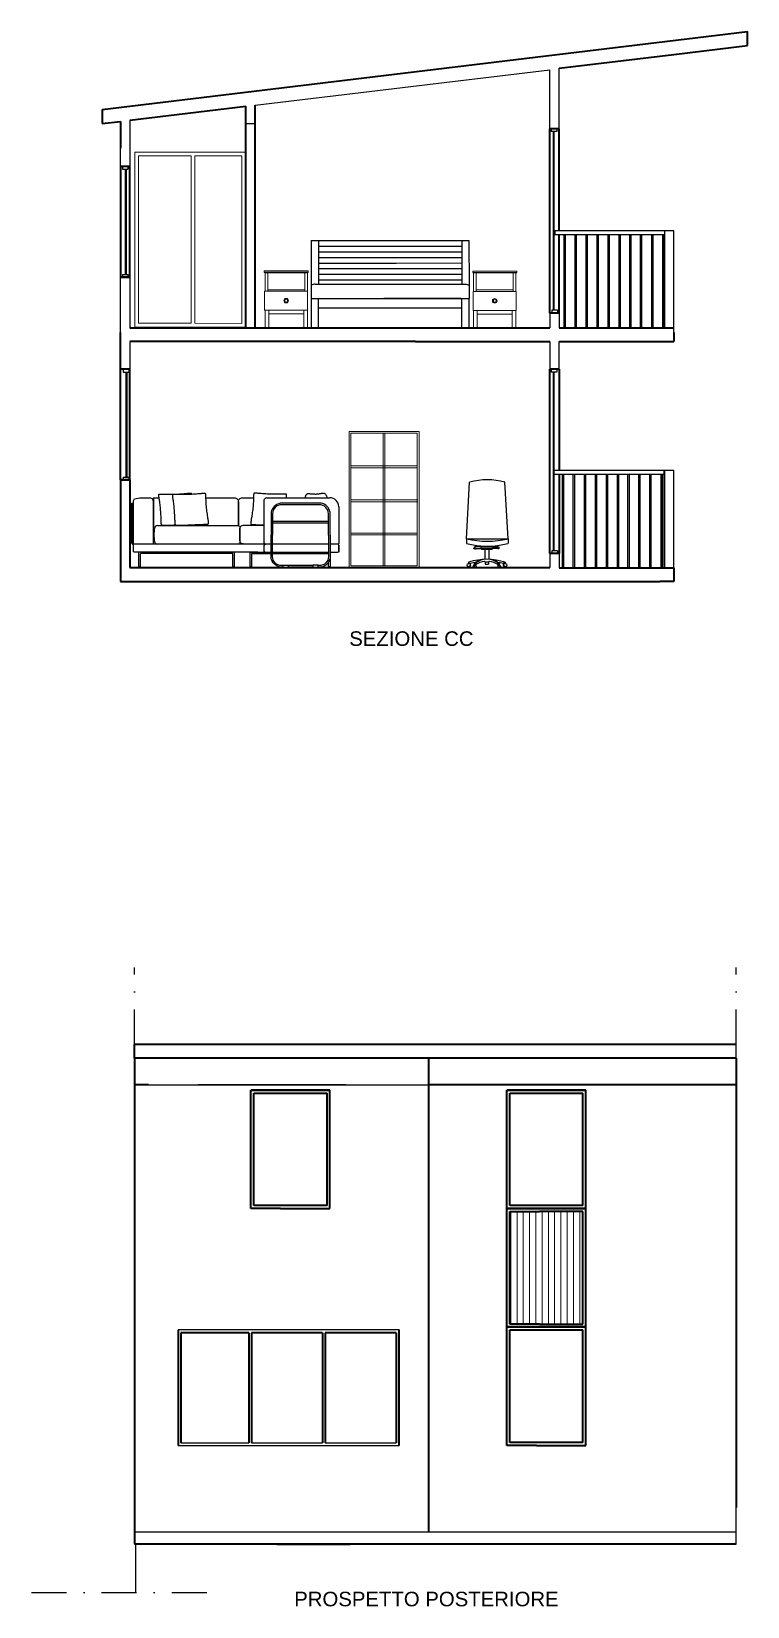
# Model space of a CAD drawing. Header units: millimetres. Extents: x 973 to 8173, y 576 to 2646.
# Drawn here: x 4915 to 5694, y 583 to 2298 of the extents above; entities that cross this region are included whole.
import ezdxf

# ---------------------------------------------------------------- set-up
doc = ezdxf.new("R2010")
doc.units = ezdxf.units.MM
doc.linetypes.add('TRATTOPUNTO', pattern=[25.4, 12.7, -6.35, 0, -6.35])
for name, color, linetype, lineweight in [('A-ELEV-MBE1', 7, 'Continuous', 35), ('A-ELEV-PATT', 8, 'Continuous', 18), ('A-FURN', 8, 'Continuous', 18), ('A-GLAZ-FULL', 4, 'Continuous', 25), ('A-SECT-MCUT', 7, 'Continuous', 35), ('A-WALL-FULL-INTR', 7, 'Continuous', 35), ('quote', 3, 'Continuous', 18)]:
    doc.layers.add(name, color=color, linetype=linetype, lineweight=lineweight)
doc.layers.add('linee di prosp', color=3, linetype='Continuous')
doc.layers.add('struttura', color=7, linetype='Continuous')
doc.styles.get("Standard").update_dxf_attribs({"font": 'Arial.ttf'})

# ---------------------------------------------------------------- blocks, each defined once
blk = doc.blocks.new('A$C503C4126')
at = {"color": 7}
for p, q in [((46.7, 144.7), (124.8, 144.7)), ((135.8, 133.7), (135.8, 88.5)), ((123.2, 115.4), (54.4, 115.4)), ((123.2, 113.5), (54.4, 113.5)), ((-110.2, 60.4), (-110.2, 77.9)), ((7.3, 60.4), (7.3, 77.8)), ((24.6, 87.7), (7.8, 87.7)), ((26.8, 77.9), (52.5, 77.9)), ((26.8, 60.4), (26.8, 77.9)), ((54.4, 77.9), (123.2, 77.9)), ((134.8, 87.5), (125.1, 87.5)), ((125.1, 77.9), (134.8, 77.9)), ((135.8, 86.5), (135.8, 77.9)), ((135.8, 78.9), (135.8, 86.5)), ((-108.3, 60.4), (-108.3, 76)), ((5.4, 76), (-108.3, 76)), ((5.4, 60.4), (5.4, 76)), ((28.7, 76), (52.5, 76)), ((28.7, 60.4), (28.7, 76)), ((54.4, 76), (123.2, 76))]:
    blk.add_line(p, q, dxfattribs=at)
for points in [[(-119.6, 91.1), (-119.6, 138), (-118.4, 138), (-118.4, 91.1)], [(-117.1, 140.8), (-115.7, 143.4), (-109.3, 144.7), (-96.2, 144.7), (-93.6, 143.5), (-92.4, 138.2)], [(-109.3, 144.7), (-96.2, 144.7)], [(-92.4, 87.7), (-92.4, 144.7), (-85.4, 144.7)], [(-92.4, 144.7), (-92.4, 109.3)], [(-85.7, 149), (-84.8, 149.1), (-83.2, 149.2), (-81.2, 149.2), (-78.7, 149.2), (-76, 149.1), (-73.1, 149.1), (-70.2, 149.1), (-67.4, 149.1), (-64.8, 149.2), (-62.4, 149.3), (-60.1, 149.4), (-58.1, 149.5), (-56.2, 149.6), (-54.6, 149.8), (-53.2, 149.9), (-51.9, 150), (-50.8, 150.1), (-49.9, 150.2), (-49.2, 150.3), (-48.5, 150.3), (-48, 150.4), (-47.6, 150.4), (-47.3, 150.4), (-47, 150.4), (-46.7, 150.4), (-46.5, 150.4), (-46.3, 150.4), (-46.1, 150.3), (-45.9, 150.3), (-45.8, 150.2), (-45.7, 150.1), (-45.6, 150), (-45.5, 149.8), (-45.4, 149.6), (-45.4, 149.4), (-45.3, 149.3)], [(-65, 110.9), (-65.8, 110.9), (-67.2, 110.8), (-68.6, 110.7), (-70, 110.7), (-71.3, 110.6), (-72.6, 110.5), (-73.8, 110.5), (-75, 110.5), (-76.1, 110.4), (-77.1, 110.4), (-78, 110.4), (-78.8, 110.4), (-79.5, 110.4), (-80.1, 110.4), (-80.6, 110.5), (-81, 110.5), (-81.3, 110.6), (-81.6, 110.7), (-81.8, 110.8), (-81.9, 110.9), (-82.1, 111), (-82.2, 111.2), (-82.3, 111.4), (-82.4, 111.5), (-82.5, 111.7), (-82.5, 111.9), (-82.6, 112.1), (-82.6, 112.3), (-82.7, 112.5), (-82.7, 112.7), (-82.7, 113), (-82.7, 113.3), (-82.7, 113.8), (-82.8, 114.4), (-82.8, 115.2), (-82.8, 116.2), (-82.9, 117.4), (-82.9, 118.8), (-83, 120.4), (-83, 122.1), (-83.1, 123.8), (-83.2, 125.7), (-83.4, 127.6), (-83.5, 129.4), (-83.7, 131.3), (-83.8, 133.1), (-84, 134.8), (-84.2, 136.5), (-84.4, 138.1), (-84.6, 139.6), (-84.8, 140.9), (-85, 142.2), (-85.2, 143.3), (-85.3, 144.3), (-85.5, 145.1), (-85.6, 146), (-85.7, 146.7), (-85.7, 147.5), (-85.7, 148.2), (-85.7, 149)], [(-68.7, 149), (-67.8, 149.1), (-66.3, 149.2), (-64.2, 149.2), (-61.8, 149.2), (-59, 149.1), (-56.2, 149.1), (-53.3, 149.1), (-50.5, 149.1), (-47.8, 149.2), (-45.4, 149.3), (-43.2, 149.4), (-41.1, 149.5), (-39.3, 149.6), (-37.6, 149.8), (-36.2, 149.9), (-34.9, 150), (-33.8, 150.1), (-32.9, 150.2), (-32.2, 150.3), (-31.6, 150.3), (-31.1, 150.4), (-30.6, 150.4), (-30.3, 150.4), (-30, 150.4), (-29.7, 150.4), (-29.5, 150.4), (-29.3, 150.4), (-29.1, 150.3), (-29, 150.3), (-28.8, 150.2), (-28.7, 150.1), (-28.6, 150), (-28.5, 149.8), (-28.4, 149.6), (-28.4, 149.4), (-28.3, 149), (-28.3, 148.5), (-28.2, 147.8), (-28.2, 147), (-28.2, 146), (-28.1, 144.7), (-28.1, 143.3), (-28, 141.6), (-28, 139.9), (-27.9, 138), (-27.8, 136.1), (-27.6, 134.1), (-27.5, 132.1), (-27.2, 130.2), (-27, 128.2), (-26.7, 126.4), (-26.4, 124.6), (-26.1, 122.9), (-25.9, 121.4), (-25.6, 120), (-25.4, 118.8), (-25.3, 117.7), (-25.1, 116.8), (-25, 116.1), (-25, 115.4), (-24.9, 114.9), (-24.9, 114.5), (-24.9, 114.1), (-24.9, 113.8), (-24.8, 113.5), (-24.8, 113.3), (-24.8, 113.1), (-24.8, 112.9), (-24.8, 112.7), (-24.9, 112.5), (-25, 112.4), (-25.2, 112.2), (-25.4, 112.1), (-25.7, 112), (-26, 111.9), (-26.5, 111.9), (-27.1, 111.8), (-27.8, 111.7), (-28.6, 111.7), (-29.6, 111.6), (-30.7, 111.6), (-32, 111.5), (-33.4, 111.5), (-34.9, 111.4), (-36.4, 111.4), (-38, 111.3), (-39.6, 111.3), (-41.2, 111.2), (-42.8, 111.1), (-44.3, 111.1), (-45.8, 111), (-47.3, 110.9), (-48.8, 110.9), (-50.2, 110.8), (-51.6, 110.7), (-53, 110.7), (-54.3, 110.6), (-55.6, 110.5), (-56.9, 110.5), (-58.1, 110.5), (-59.2, 110.4), (-60.2, 110.4), (-61.1, 110.4), (-61.9, 110.4), (-62.6, 110.4), (-63.1, 110.4), (-63.6, 110.5), (-64, 110.5), (-64.3, 110.6), (-64.6, 110.7), (-64.8, 110.8), (-65, 110.9), (-65.1, 111), (-65.2, 111.2), (-65.3, 111.4), (-65.4, 111.5), (-65.5, 111.7), (-65.6, 111.9), (-65.6, 112.1), (-65.7, 112.3), (-65.7, 112.5), (-65.7, 112.7), (-65.7, 113), (-65.7, 113.3), (-65.8, 113.8), (-65.8, 114.4), (-65.8, 115.2), (-65.8, 116.2), (-65.9, 117.4), (-65.9, 118.8), (-66, 120.4), (-66.1, 122.1), (-66.2, 123.8), (-66.3, 125.7), (-66.4, 127.6), (-66.5, 129.4), (-66.7, 131.3), (-66.9, 133.1), (-67, 134.8), (-67.2, 136.5), (-67.4, 138.1), (-67.6, 139.6), (-67.8, 140.9), (-68, 142.2), (-68.2, 143.3), (-68.4, 144.3), (-68.5, 145.1), (-68.6, 146), (-68.7, 146.7), (-68.7, 147.5), (-68.8, 148.2), (-68.7, 149)], [(71.4, 149), (70.5, 149.1), (69, 149.2), (66.9, 149.2), (64.5, 149.2), (61.8, 149.1), (58.9, 149.1), (56, 149.1), (53.2, 149.1), (50.5, 149.2), (48.1, 149.3), (45.9, 149.4), (43.8, 149.5), (42, 149.6), (40.4, 149.8), (38.9, 149.9), (37.6, 150), (36.6, 150.1), (35.7, 150.2), (34.9, 150.3), (34.3, 150.3), (33.8, 150.4), (33.4, 150.4), (33, 150.4), (32.7, 150.4), (32.5, 150.4), (32.2, 150.4), (32, 150.4), (31.8, 150.3), (31.7, 150.3), (31.5, 150.2), (31.4, 150.1), (31.3, 150), (31.2, 149.8), (31.2, 149.6), (31.1, 149.4), (31.1, 149), (31, 148.5), (31, 147.8), (30.9, 147), (30.9, 146), (30.9, 144.7), (30.8, 143.3), (30.8, 141.6), (30.7, 139.9), (30.6, 138), (30.5, 136.1), (30.4, 134.1), (30.2, 132.1), (30, 130.2), (29.7, 128.2), (29.4, 126.4), (29.1, 124.6), (28.9, 122.9), (28.6, 121.4), (28.4, 120), (28.1, 118.8), (28, 117.7), (27.9, 116.8), (27.8, 116.1), (27.7, 115.4), (27.7, 114.9), (27.6, 114.5), (27.6, 114.1), (27.6, 113.8), (27.6, 113.5), (27.5, 113.3), (27.5, 113.1), (27.5, 112.9), (27.6, 112.7), (27.6, 112.5), (27.7, 112.4), (27.9, 112.2), (28.1, 112.1), (28.4, 112), (28.8, 111.9), (29.2, 111.9), (29.8, 111.8), (30.5, 111.7), (31.3, 111.7), (32.3, 111.6), (33.4, 111.6), (34.7, 111.5), (36.1, 111.5), (37.6, 111.4), (39.1, 111.4), (40.7, 111.3), (42.3, 111.3), (43.7, 111.2)], [(43.7, 141.7), (43.7, 89.1)], [(71.2, 144.7), (71.2, 145.1), (71.3, 146), (71.4, 146.7), (71.5, 147.5), (71.5, 148.2), (71.4, 149)], [(94.5, 144.4), (94.7, 145.5), (95, 146.4), (95.2, 147.1), (95.5, 147.8), (95.8, 148.2), (96.1, 148.6), (96.4, 148.9), (96.7, 149.2), (97, 149.4), (97.2, 149.5), (97.5, 149.7), (97.9, 149.8), (98.3, 149.8), (98.7, 149.8), (99.3, 149.8), (99.9, 149.8), (100.7, 149.7), (101.6, 149.7), (102.6, 149.6), (103.6, 149.5), (104.7, 149.4), (105.8, 149.4), (106.9, 149.3), (107.9, 149.3), (109, 149.4), (110, 149.4), (110.9, 149.5), (111.8, 149.7), (112.6, 149.8), (113.4, 149.9), (114, 150.1), (114.7, 150.2), (115.2, 150.3), (115.7, 150.4), (116.1, 150.5), (116.5, 150.5), (116.9, 150.5), (117.3, 150.4), (117.7, 150.3), (118.2, 150.1), (118.6, 149.8), (119.1, 149.5), (119.6, 149.1), (120.1, 148.5), (120.5, 147.8), (120.8, 146.8), (121, 145.8), (121.1, 144.7)], [(43.7, 85.9), (43.7, 77.9)], [(52.5, 87.5), (45.4, 87.5)], [(123.2, 87.5), (54.4, 87.5)], [(103.9, 61.2), (73.7, 61.2)], [(103.9, 59.3), (73.7, 59.3)], [(123.2, 60.4), (123.2, 65.4)], [(125, 72.9), (125.1, 72.9), (125.1, 60.4)]]:
    blk.add_lwpolyline(points, dxfattribs=at)
for points in [[(36, 77.9), (-116.1, 77.9, -0.414214), (-117.1, 78.9), (-117.1, 140.8)], [(-28.1, 144.7), (7.2, 144.7, -0.414214), (12.2, 139.7), (12.2, 110.5)], [(12.2, 110.5), (12.2, 139.7, -0.414214), (17.2, 144.7), (30.9, 144.7)], [(125.1, 98.7), (125.1, 127, 0.318112), (114.1, 138), (63.5, 138, 0.280995), (52.5, 127), (52.5, 98.7)], [(123.2, 98.7), (123.2, 125.1, 0.414214), (112.2, 136.1), (65.4, 136.1, 0.414214), (54.4, 125.1), (54.4, 98.7)], [(-87.5, 110.5), (11.9, 110.5, -0.414214), (13.9, 108.5), (13.9, 89.7, -0.414214), (11.9, 87.7), (-117.1, 87.7)], [(44.7, 87.7), (18.9, 87.7, -0.414214), (13.9, 92.7), (13.9, 106.1, -0.414214), (18.9, 111.1), (43.7, 111.1)], [(67.3, 59.3), (63.5, 59.3, -0.280995), (52.5, 70.3), (52.5, 98.7)], [(67.3, 61.2), (65.4, 61.2, -0.414214), (54.4, 72.2), (54.4, 98.7)], [(123.2, 98.7), (123.2, 72.2, -0.414214), (112.2, 61.2), (110.4, 61.2)], [(125.1, 98.7), (125.1, 70.3, -0.318112), (114.1, 59.3), (110.4, 59.3)], [(135.8, 88.5), (135.8, 88.5, -0.414214), (134.8, 87.5)]]:
    blk.add_lwpolyline(points, format="xyb", dxfattribs=at)
for points in [[(67.3, 61.8), (73.7, 61.8), (73.7, 58.6), (67.3, 58.6)], [(110.4, 61.8), (103.9, 61.8), (103.9, 58.6), (110.4, 58.6)]]:
    blk.add_lwpolyline(points, close=True, dxfattribs=at)
for centre, radius, start, end in [((47.8, 140.6), 4.2, 104.7277, 165.2791), ((124.8, 133.7), 11, 0, 90), ((-33.7, 98.9), 58.1, 171.4656, 188.2136), ((-86.8, 105.9), 4.69, 98.5525, 159.1503), ((-115.2, 90.6), 4.43, 173.5523, 243.6682), ((-115.2, 90.7), 3.28, 171.681, 232.6068), ((-86.7, 92.5), 4.87, 202.462, 260.8468), ((45.6, 89.3), 1.84, 186.9522, 266.1496), ((45.5, 85.8), 1.73, 91.0011, 175.8972), ((45.9, 80.1), 2.35, 202.3068, 250.6227), ((134.8, 86.5), 1, 0, 90), ((134.8, 78.9), 1, 270, 360), ((-109.3, 60.6), 0.962, 188.5141, 351.4859), ((6.3, 60.6), 0.962, 188.5141, 351.4859), ((27.8, 60.6), 0.962, 188.5141, 351.4859), ((124.2, 60.6), 0.962, 188.5141, 351.4859)]:
    blk.add_arc(centre, radius, start, end, dxfattribs=at)

msp = doc.modelspace()

# ---------------------------------------------------------------- hatches: boundary and pattern name
at = {"layer": 'A-ELEV-PATT'}
h = msp.add_hatch(dxfattribs=at)
h.set_pattern_fill('ANSI31', color=4, scale=2.149242, angle=405, style=0)
h.set_pattern_definition([(90, (1765.5235, -5186.2445), (-6.823845, 5e-15), [])])
h.paths.add_polyline_path([(5515.3, 890.9), (5468, 890.9), (5435.8, 890.9), (5435.8, 1013.4), (5468, 1013.4), (5515.3, 1013.4)])

# ---------------------------------------------------------------- linework, layer by layer
at = {"color": 7}
for p, q in [((5158.4, 2218.1), (5479.2, 2256.3)), ((5479.2, 2192.4), (5479.2, 2256.3)), ((5489.3, 2192.4), (5489.3, 2258.2)), ((5148.4, 2197.9), (5158.4, 2197.9)), ((5011.9, 2151.3), (5011.9, 2171.3)), ((5604.1, 2081), (5484.8, 2081)), ((5484.8, 2081), (5484.8, 2077.2)), ((5484.8, 2077.2), (5604.1, 2077.2)), ((5614.2, 2081), (5604.1, 2081)), ((5604.1, 2081), (5604.1, 1975.6)), ((5614.2, 1970.6), (5614.2, 2081)), ((5011.9, 1970.6), (5011.9, 2030.8)), ((5489.3, 1991.6), (5489.3, 1975.6)), ((5489.3, 1930.4), (5489.3, 1960.5)), ((5614.2, 1820.1), (5484.6, 1820.1)), ((5603.4, 1820.1), (5603.4, 1714.4)), ((5614.2, 1714.4), (5614.2, 1820.1)), ((5484.6, 1816.4), (5603.4, 1816.4)), ((5479.2, 1729.7), (5479.2, 1714.5)), ((5489.3, 1729.7), (5489.3, 1714.5))]:
    msp.add_line(p, q, dxfattribs=at)
for p, q in [((5021.9, 2201.5), (5021.9, 2151.3)), ((5494.6, 2077.2), (5494.6, 1975.6)), ((5496.1, 2077.2), (5496.1, 1975.6)), ((5506.5, 2077.1), (5506.5, 1975.7)), ((5508, 2077.1), (5508, 1975.7)), ((5518.6, 2077.2), (5518.6, 1975.6)), ((5520.1, 2077.2), (5520.1, 1975.6)), ((5530.5, 2077.2), (5530.5, 1975.6)), ((5532, 2077.2), (5532, 1975.6)), ((5542.5, 2077.2), (5542.5, 1975.7)), ((5544, 2077.2), (5544, 1975.7)), ((5554.4, 2077.2), (5554.4, 1975.6)), ((5555.9, 2077.2), (5555.9, 1975.6)), ((5565.9, 2077.2), (5565.9, 1975.6)), ((5567.4, 2077.2), (5567.4, 1975.6)), ((5577.6, 2077.2), (5577.6, 1975.6)), ((5579.1, 2077.2), (5579.1, 1975.6)), ((5589.8, 2077.2), (5589.8, 1975.6)), ((5591.3, 2077.2), (5591.3, 1975.6)), ((5602, 2077.2), (5602, 1975.6)), ((5603.5, 2077.2), (5603.5, 1975.6)), ((5021.9, 2030.8), (5021.9, 1975.6)), ((5479.2, 1991.6), (5479.2, 1975.6)), ((5139.9, 1976.2), (5139.9, 1976.2)), ((5148, 1984.2), (5148, 1984.2)), ((5021.9, 1960.5), (5021.9, 1930.4)), ((5479.2, 1960.5), (5479.2, 1930.4)), ((5604.1, 1820.1), (5604.1, 1714.4)), ((5492.7, 1816.4), (5492.7, 1714.7)), ((5494.2, 1816.4), (5494.2, 1714.7)), ((5504.5, 1816.2), (5504.5, 1714.5)), ((5506.1, 1816.2), (5506.1, 1714.5)), ((5516.7, 1816.4), (5516.7, 1714.5)), ((5518.2, 1816.4), (5518.2, 1714.5)), ((5528.6, 1816.4), (5528.6, 1714.5)), ((5530.1, 1816.4), (5530.1, 1714.5)), ((5540.6, 1816.4), (5540.6, 1714.5)), ((5542.1, 1816.4), (5542.1, 1714.5)), ((5552.5, 1816.4), (5552.5, 1714.5)), ((5554, 1816.4), (5554, 1714.5)), ((5564, 1816.4), (5564, 1714.5)), ((5565.5, 1816.4), (5565.5, 1714.5)), ((5575.7, 1816.4), (5575.7, 1714.5)), ((5577.2, 1816.4), (5577.2, 1714.5)), ((5587.9, 1816.4), (5587.9, 1714.4)), ((5589.4, 1816.4), (5589.4, 1714.4)), ((5600.1, 1816.4), (5600.1, 1714.5)), ((5601.6, 1816.4), (5601.6, 1714.6))]:
    msp.add_line(p, q)
at = {"color": 3}
for p, q in [((5388.6, 1745.7), (5392, 1807.4)), ((5433.8, 1745.7), (5430.4, 1807.4)), ((5388.6, 1745.7), (5388.6, 1740.9)), ((5388.6, 1745.7), (5433.8, 1745.7)), ((5396.7, 1735.1), (5396.7, 1735.7)), ((5396.7, 1735.7), (5397.4, 1735.7)), ((5397.6, 1735.1), (5396.7, 1735.1)), ((5397.4, 1735.7), (5397.4, 1737)), ((5397.4, 1737), (5397.6, 1737)), ((5404.2, 1737.1), (5397.6, 1737.1)), ((5397.6, 1737.1), (5397.6, 1734.9)), ((5397.6, 1734.9), (5399, 1734.9)), ((5399, 1738), (5399, 1738.6)), ((5404.2, 1738), (5399, 1738)), ((5399, 1734.9), (5399, 1735.4)), ((5399, 1735.4), (5402.9, 1735.4)), ((5402.9, 1735.4), (5404.9, 1735.4)), ((5404.2, 1738), (5404.2, 1736.1)), ((5404.2, 1736.1), (5417.3, 1736.1)), ((5404.9, 1735.4), (5404.9, 1736.1)), ((5404.9, 1735.4), (5404.9, 1734.7)), ((5408.7, 1734.5), (5408.7, 1723.5)), ((5412.9, 1734.5), (5412.9, 1723.5)), ((5416.6, 1736.1), (5416.6, 1734.7)), ((5418.6, 1735.4), (5416.6, 1735.4)), ((5417.3, 1738), (5417.3, 1736.1)), ((5417.3, 1737.9), (5422.4, 1737.9)), ((5417.3, 1737.1), (5423.9, 1737.1)), ((5422.5, 1735.4), (5418.6, 1735.4)), ((5422.4, 1737.9), (5422.4, 1738.5)), ((5422.5, 1734.9), (5422.5, 1735.4)), ((5423.9, 1734.9), (5422.5, 1734.9)), ((5423.9, 1737.1), (5423.9, 1734.9)), ((5433.8, 1745.7), (5433.8, 1740.9)), ((5390.9, 1720.5), (5390.9, 1719.2)), ((5390.9, 1719.2), (5393, 1719.2)), ((5392.8, 1717.3), (5392.8, 1719.2)), ((5397.1, 1717.4), (5396.9, 1717.4)), ((5397.1, 1718.6), (5397.1, 1717.5)), ((5397.5, 1717.2), (5398.7, 1717.9)), ((5398.2, 1717.2), (5397.6, 1717.3)), ((5398.6, 1717.8), (5398.6, 1717)), ((5404, 1723.2), (5404, 1723.1)), ((5408.9, 1720.7), (5408.9, 1718.3)), ((5412.5, 1720.7), (5412.5, 1718.3)), ((5417.4, 1723.2), (5417.4, 1723.1)), ((5423.8, 1717.2), (5422.7, 1717.9)), ((5423.1, 1717.2), (5423.7, 1717.3)), ((5424.3, 1718.6), (5424.3, 1717.5)), ((5424.3, 1717.4), (5424.4, 1717.4)), ((5430.7, 1719.2), (5428.6, 1719.2)), ((5428.9, 1717.3), (5428.9, 1719.2)), ((5430.7, 1720.4), (5430.7, 1719.2)), ((5397.7, 1714.4), (5396.4, 1714.6)), ((5423.7, 1714.4), (5425, 1714.6)), ((5682.2, 651.2), (5682.2, 1195.3)), ((5042.2, 1151.2), (5347.2, 1151.2)), ((5315.1, 884.4), (5074.5, 884.4)), ((5074.5, 758.7), (5315.1, 758.7)), ((5077.5, 761.7), (5151.5, 761.7)), ((5154.5, 761.7), (5231.8, 761.7)), ((5234.8, 761.7), (5312.1, 761.7)), ((5027.2, 664.5), (5682.2, 664.5)), ((5028.3, 650.8), (5028.3, 598.5))]:
    msp.add_line(p, q, dxfattribs=at)
at = {"color": 3, "linetype": 'TRATTOPUNTO', "ltscale": 3}
for p, q in [((5027.2, 1195.3), (5027.2, 1279.2)), ((5682.2, 1195.3), (5682.2, 1279.2)), ((4915, 598.5), (5121.6, 598.5))]:
    msp.add_line(p, q, dxfattribs=at)
at = {"color": 1}
msp.add_line((5257.3, 1151.2), (5096.3, 1151.2), dxfattribs=at)
at = {"color": 3}
for centre in [(5391, 1717.3), (5430.7, 1717.3)]:
    msp.add_circle(centre, 1.8, dxfattribs=at)
for centre, radius, start, end in [((5411.2, 1744.1), 66.1, 73.1199, 106.8801), ((5411.2, 1851.1), 107.8, 257.9103, 282.0897), ((5411.1, 1819), 81.3, 253.8883, 286.1117), ((5410.7, 1788.7), 54.3, 263.8477, 276.1523), ((5410.5, 1658.6), 64.9, 71.8909, 107.6015), ((5410.8, 1612.6), 108, 96.5967, 99.4822), ((5409.8, 1706.3), 17.8, 109.21, 135.783), ((5397.3, 1718.6), 0.257, 161.1528, 315.5298), ((5397.3, 1717.4), 0.265, 178.1003, 311.4039), ((5410.4, 1705), 18.6, 95.0976, 133.7806), ((5410.7, 1698.4), 22.8, 96.8996, 121.6336), ((5408, 1720.4), 0.747, 24.4798, 95.5148), ((5410.7, 1763.2), 42.6, 267.2631, 272.6591), ((5410.7, 1725.4), 7.34, 255.6996, 284.2756), ((5411, 1705), 18.6, 46.2194, 84.9024), ((5413.4, 1720.4), 0.747, 84.4852, 155.5202), ((5410.7, 1698.4), 22.8, 58.3664, 83.0438), ((5411.5, 1706.3), 17.8, 44.217, 70.79), ((5410.8, 1612.6), 108, 80.5178, 83.5771), ((5424, 1718.6), 0.257, 224.4702, 18.8472), ((5424, 1717.4), 0.265, 228.5961, 1.8997)]:
    msp.add_arc(centre, radius, start, end, dxfattribs=at)
msp.add_ellipse((5396.6, 1716), major_axis=(-0.29, -1.4), ratio=0.68367, start_param=3.141593, end_param=6.30959, dxfattribs=at)
msp.add_ellipse((5398, 1715.8), major_axis=(-0.29, -1.4), ratio=0.68367, dxfattribs=at)
at = {"color": 3, "extrusion": (0, 0, -1)}
msp.add_ellipse((5423.4, 1715.8), major_axis=(0.29, -1.4), ratio=0.68367, dxfattribs=at)
msp.add_ellipse((5424.7, 1716), major_axis=(0.29, -1.4), ratio=0.68367, start_param=3.141593, end_param=6.30959, dxfattribs=at)
at = {"layer": 'A-ELEV-MBE1', "color": 7}
for p, q in [((5682.2, 1195.3), (5027.2, 1195.3)), ((5027.2, 1180.3), (5027.2, 1195.3)), ((5682.2, 1180.3), (5027.2, 1180.3)), ((5042.2, 1151.2), (5027.2, 1151.2)), ((5182.2, 651.2), (5261.8, 651.2))]:
    msp.add_line(p, q, dxfattribs=at)
at = {"layer": 'A-ELEV-MBE1', "color": 3}
for p, q in [((5027.2, 1180.3), (5027.2, 651.2)), ((5347.2, 1180.3), (5347.2, 664.5)), ((5682.2, 1180.3), (5682.2, 691.2)), ((5362.2, 1151.2), (5347.2, 1151.2)), ((5518.5, 1151.2), (5362.2, 1151.2)), ((5682.2, 1151.2), (5518.5, 1151.2)), ((5153.9, 1016.6), (5153.9, 1145.6)), ((5186.2, 1145.6), (5153.9, 1145.6)), ((5153.9, 1145.6), (5186.2, 1145.6)), ((5157.2, 1142.3), (5236.7, 1142.3)), ((5157.2, 1019.8), (5157.2, 1142.3)), ((5186.2, 1145.6), (5239.9, 1145.6)), ((5239.9, 1145.6), (5186.2, 1145.6)), ((5236.7, 1019.8), (5236.7, 1142.3)), ((5239.9, 1016.6), (5239.9, 1145.6)), ((5432.6, 1016.6), (5432.6, 1145.6)), ((5464.8, 1145.6), (5432.6, 1145.6)), ((5432.6, 1145.6), (5464.8, 1145.6)), ((5435.8, 1142.3), (5515.3, 1142.3)), ((5435.8, 1019.8), (5435.8, 1142.3)), ((5464.8, 1145.6), (5518.5, 1145.6)), ((5518.5, 1145.6), (5464.8, 1145.6)), ((5515.3, 1019.8), (5515.3, 1142.3)), ((5518.5, 1016.6), (5518.5, 1145.6)), ((5239.9, 1016.6), (5239.9, 1124.1)), ((5518.5, 1013.3), (5518.5, 1124.1)), ((5186.2, 1016.6), (5153.9, 1016.6)), ((5236.7, 1019.8), (5157.2, 1019.8)), ((5186.2, 1016.6), (5239.9, 1016.6)), ((5432.6, 882.3), (5432.6, 1016.6)), ((5432.6, 1016.6), (5464.8, 1016.6)), ((5464.8, 1016.6), (5432.6, 1016.6)), ((5464.8, 1016.6), (5432.6, 1016.6)), ((5515.3, 1019.8), (5435.8, 1019.8)), ((5515.3, 1019.8), (5435.8, 1019.8)), ((5435.8, 890.9), (5435.8, 1013.4)), ((5435.8, 1013.4), (5468, 1013.4)), ((5518.5, 1016.6), (5464.8, 1016.6)), ((5464.8, 1016.6), (5518.5, 1016.6)), ((5464.8, 1016.6), (5518.5, 1016.6)), ((5515.3, 1013.4), (5468, 1013.4)), ((5515.3, 890.9), (5515.3, 1013.4)), ((5518.5, 882.3), (5518.5, 1013.3)), ((5074.5, 884.4), (5074.5, 758.7)), ((5077.5, 881.4), (5077.5, 761.7)), ((5151.5, 881.4), (5077.5, 881.4)), ((5151.5, 881.4), (5151.5, 761.7)), ((5154.5, 881.4), (5154.5, 761.7)), ((5231.8, 881.4), (5154.5, 881.4)), ((5231.8, 881.4), (5231.8, 761.7)), ((5312.1, 881.4), (5234.8, 881.4)), ((5234.8, 881.4), (5234.8, 761.7)), ((5312.1, 881.4), (5312.1, 761.7)), ((5315.1, 758.7), (5315.1, 884.4)), ((5432.6, 887.7), (5464.8, 887.7)), ((5464.8, 887.7), (5432.6, 887.7)), ((5432.6, 758.7), (5432.6, 882.3)), ((5468, 890.9), (5435.8, 890.9)), ((5435.8, 761.9), (5435.8, 884.4)), ((5435.8, 884.4), (5515.3, 884.4)), ((5518.5, 887.7), (5464.8, 887.7)), ((5464.8, 887.7), (5518.5, 887.7)), ((5468, 890.9), (5515.3, 890.9)), ((5515.3, 761.9), (5515.3, 884.4)), ((5518.5, 758.7), (5518.5, 882.3)), ((5464.8, 758.7), (5432.6, 758.7)), ((5515.3, 761.9), (5435.8, 761.9)), ((5464.8, 758.7), (5518.5, 758.7)), ((5682.2, 651.2), (5027.2, 651.2))]:
    msp.add_line(p, q, dxfattribs=at)
msp.add_lwpolyline([(5042.2, 1151.2), (5027.2, 1151.2)], dxfattribs=at)
at = {"layer": 'A-FURN', "color": 3}
for p, q in [((5148, 2166.9), (5027.5, 2166.9)), ((5027.5, 2166.9), (5027.5, 1976.8)), ((5031.5, 2162.9), (5031.5, 1980.8)), ((5088.9, 2162.9), (5031.5, 2162.9)), ((5088.9, 2162.9), (5088.9, 1980.5)), ((5144, 2162.9), (5092.9, 2162.9)), ((5092.9, 2162.9), (5092.9, 1980.5)), ((5144, 1980.2), (5144, 2162.9)), ((5148, 1976.2), (5148, 2166.9)), ((5168.2, 2037.5), (5216.2, 2037.5)), ((5168.2, 2037.5), (5168.2, 2036)), ((5168.2, 2036), (5169.2, 2035.5)), ((5215.3, 2035.5), (5169.2, 2035.5)), ((5216.2, 2036), (5215.3, 2035.5)), ((5216.2, 2037.5), (5216.2, 2036)), ((5395.3, 2037.3), (5443.3, 2037.3)), ((5395.3, 2037.3), (5395.3, 2035.8)), ((5395.3, 2035.8), (5396.2, 2035.3)), ((5442.3, 2035.3), (5396.2, 2035.3)), ((5443.3, 2035.8), (5442.3, 2035.3)), ((5443.3, 2037.3), (5443.3, 2035.8)), ((5172.1, 2017.1), (5212.4, 2017.1)), ((5399.1, 2016.9), (5439.4, 2016.9)), ((5169.2, 1994.9), (5169.2, 1975.5)), ((5173.2, 1975.5), (5173.2, 1994.9)), ((5173.2, 1990.9), (5211.3, 1990.9)), ((5211.3, 1994.9), (5211.3, 1975.5)), ((5215.3, 1975.5), (5215.3, 1994.9)), ((5396.2, 1994.6), (5396.2, 1975.3)), ((5400.2, 1975.3), (5400.2, 1994.6)), ((5400.2, 1990.6), (5438.3, 1990.6)), ((5438.3, 1994.6), (5438.3, 1975.3)), ((5442.3, 1975.3), (5442.3, 1994.6)), ((5027.5, 1976.8), (5148, 1976.2)), ((5031.5, 1980.8), (5088.9, 1980.5)), ((5092.9, 1980.5), (5144, 1980.2)), ((5144, 1976.2), (5144, 1976.2)), ((5148, 1980.2), (5148, 1980.2)), ((5297.8, 1860.8), (5297.8, 1716.5)), ((5299.8, 1860.8), (5299.8, 1716.5)), ((5262.8, 1825.2), (5334.9, 1825.2)), ((5262.8, 1823.2), (5334.9, 1823.2)), ((5263.3, 1788.1), (5335.4, 1788.1)), ((5263.3, 1786.1), (5335.4, 1786.1)), ((5262.4, 1752.1), (5334.5, 1752.1)), ((5262.4, 1750.1), (5334.5, 1750.1))]:
    msp.add_line(p, q, dxfattribs=at)
at = {"layer": 'A-FURN'}
for p, q in [((5169.2, 1975.5), (5173.2, 1975.5)), ((5211.3, 1975.5), (5215.3, 1975.5)), ((5396.2, 1975.3), (5400.2, 1975.3)), ((5438.3, 1975.3), (5442.3, 1975.3))]:
    msp.add_line(p, q, dxfattribs=at)
at = {"layer": 'A-FURN', "color": 3}
for points in [[(5169.2, 2015.4), (5169.2, 2035.5)], [(5172.1, 2035.5), (5172.1, 2015.4)], [(5212.4, 2015.4), (5212.4, 2035.5)], [(5215.3, 2035.5), (5215.3, 2015.4)], [(5396.2, 2015.1), (5396.2, 2035.3)], [(5399.1, 2035.3), (5399.1, 2015.1)], [(5439.4, 2015.1), (5439.4, 2035.3)], [(5442.3, 2035.3), (5442.3, 2015.1)]]:
    msp.add_lwpolyline(points, dxfattribs=at)
for points in [[(5168.8, 2015.4), (5215.6, 2015.4), (5215.6, 1994.9), (5168.8, 1994.9)], [(5395.9, 2015.1), (5442.7, 2015.1), (5442.7, 1994.6), (5395.9, 1994.6)], [(5336.9, 1714.5), (5260.8, 1714.5), (5260.8, 1862.8), (5336.9, 1862.8)], [(5334.9, 1716.5), (5262.8, 1716.5), (5262.8, 1860.8), (5334.9, 1860.8)]]:
    msp.add_lwpolyline(points, close=True, dxfattribs=at)
for centre, radius in [((5192.2, 2005.1), 2.47), ((5192.2, 2005.1), 1.59), ((5419.3, 2004.9), 2.47), ((5419.3, 2004.9), 1.59)]:
    msp.add_circle(centre, radius, dxfattribs=at)
at = {"layer": 'A-GLAZ-FULL'}
for p, q in [((5480.8, 2192.4), (5480.8, 2189.4)), ((5486.8, 2189.4), (5480.8, 2189.4)), ((5482.8, 2189.4), (5482.8, 1994.7)), ((5483.8, 2189.4), (5483.8, 1994.7)), ((5486.8, 2192.4), (5486.8, 2189.4)), ((5013.9, 2151.3), (5013.9, 2148.2)), ((5013.9, 2148.2), (5019.9, 2148.2)), ((5016.9, 2148.2), (5016.9, 2033.8)), ((5017.9, 2148.2), (5017.9, 2033.8)), ((5019.9, 2151.3), (5019.9, 2148.2)), ((5013.9, 2033.8), (5019.9, 2033.8)), ((5013.9, 2033.8), (5013.9, 2030.8)), ((5019.9, 2033.8), (5019.9, 2030.8)), ((5487.5, 1994.7), (5481.5, 1994.7)), ((5481.5, 1994.7), (5481.5, 1991.7)), ((5487.5, 1994.7), (5487.5, 1991.7)), ((5014.8, 1930.4), (5014.8, 1927.4)), ((5014.8, 1927.4), (5020.8, 1927.4)), ((5017.8, 1927.4), (5017.8, 1813)), ((5018.8, 1927.4), (5018.8, 1813)), ((5020.8, 1930.4), (5020.8, 1927.4)), ((5480.8, 1930.4), (5480.8, 1927.4)), ((5486.8, 1927.4), (5480.8, 1927.4)), ((5482.8, 1927.4), (5482.8, 1732.8)), ((5483.8, 1927.4), (5483.8, 1732.8)), ((5486.8, 1930.4), (5486.8, 1927.4)), ((5014.8, 1813), (5020.8, 1813)), ((5014.8, 1813), (5014.8, 1810)), ((5020.8, 1813), (5020.8, 1810)), ((5487.5, 1732.8), (5481.5, 1732.8)), ((5481.5, 1732.8), (5481.5, 1729.8)), ((5487.5, 1732.8), (5487.5, 1729.8))]:
    msp.add_line(p, q, dxfattribs=at)
at = {"layer": 'A-SECT-MCUT', "color": 7}
for p, q in [((5694.5, 2283), (5694.5, 2298.2)), ((4991.8, 2213.3), (4991.8, 2197.9)), ((5011.9, 2200.3), (5011.9, 2171.3)), ((5021.9, 2151.3), (5011.9, 2151.3)), ((5011.9, 2030.8), (5021.9, 2030.8)), ((5489.3, 1991.6), (5479.2, 1991.6)), ((5333.1, 1960.5), (5479.2, 1960.5)), ((5489.3, 1960.5), (5614.2, 1960.5)), ((5614.2, 1970.6), (5614.2, 1960.5)), ((5489.3, 1930.4), (5479.2, 1930.4)), ((5011.8, 1810), (5021.9, 1810)), ((5489.3, 1729.7), (5479.2, 1729.7)), ((5614.2, 1699.5), (5599.1, 1699.5)), ((5614.2, 1714.4), (5614.2, 1699.5))]:
    msp.add_line(p, q, dxfattribs=at)
at = {"layer": 'A-SECT-MCUT'}
for p, q in [((5489.3, 2192.4), (5479.2, 2192.4)), ((5021.9, 2030.8), (5011.9, 2030.8)), ((5021.9, 1810), (5011.9, 1810))]:
    msp.add_line(p, q, dxfattribs=at)
at = {"layer": 'A-SECT-MCUT', "color": 7}
for points in [[(4991.8, 2213.3), (5694.5, 2298.2)], [(5614.2, 2273.3), (5694.5, 2283)], [(5489.3, 2258.2), (5614.2, 2273.3)], [(5021.9, 2201.5), (5148.4, 2216.8)], [(4991.8, 2197.9), (5011.9, 2200.3)], [(5021.9, 1975.6), (5333.1, 1975.6)], [(5333.1, 1975.6), (5479.2, 1975.6)], [(5489.3, 1975.6), (5614.2, 1975.6)], [(5011.8, 1810), (5011.8, 1709.6)], [(5021.9, 1810), (5021.9, 1714.6)], [(5011.9, 1709.6), (5011.9, 1709.6), (5011.9, 1699.5)], [(5011.9, 1699.5), (5011.9, 1699.5), (5599.1, 1699.5)], [(5021.9, 1714.6), (5479.2, 1714.5)], [(5489.3, 1714.4), (5614.2, 1714.4)]]:
    msp.add_lwpolyline(points, dxfattribs=at)
at = {"layer": 'A-WALL-FULL-INTR', "color": 7}
for p, q in [((5148.4, 1976.2), (5148.4, 2216.8)), ((5158.4, 1976.2), (5158.4, 2218.1)), ((5489.3, 1991.6), (5489.3, 2077.2)), ((5011.9, 1930.4), (5011.9, 1970.6)), ((5333.1, 1960.5), (5021.9, 1960.5)), ((5021.9, 1930.4), (5011.9, 1930.4)), ((5489.3, 1816.4), (5489.3, 1729.7))]:
    msp.add_line(p, q, dxfattribs=at)
at = {"layer": 'A-WALL-FULL-INTR', "color": 253}
for p, q in [((5479.2, 1991.6), (5479.2, 2192.4)), ((5489.3, 2081), (5489.3, 2192.4)), ((5011.9, 2151.3), (5011.9, 2030.8)), ((5021.9, 2030.8), (5021.9, 2151.3)), ((5011.8, 1810), (5011.9, 1930.4)), ((5021.9, 1810), (5021.9, 1930.4)), ((5479.2, 1729.7), (5479.2, 1930.4)), ((5489.3, 1930.4), (5489.3, 1820.1))]:
    msp.add_line(p, q, dxfattribs=at)
at = {"layer": 'linee di prosp', "color": 3}
for p, q in [((5168.2, 2036), (5216.2, 2036)), ((5395.3, 2035.8), (5443.3, 2035.8))]:
    msp.add_line(p, q, dxfattribs=at)
at = {"layer": 'struttura', "color": 3}
for p, q in [((5219.4, 2070.6), (5219.4, 1975.6)), ((5219.4, 2070.6), (5234.1, 2070.6)), ((5227.5, 2070.6), (5227.5, 2023.1)), ((5227.5, 2064.5), (5312.1, 2064.5)), ((5227.5, 2058.4), (5312.1, 2058.4)), ((5234.1, 2070.6), (5305.1, 2070.6)), ((5290.5, 2070.6), (5290.5, 2070.6)), ((5298.6, 2070.6), (5298.6, 2070.6)), ((5298.6, 2064.5), (5298.6, 2064.5)), ((5298.6, 2058.4), (5298.6, 2058.4)), ((5305.1, 2070.6), (5319.8, 2070.6)), ((5305.2, 2070.6), (5305.2, 2070.6)), ((5312.1, 2064.5), (5312.1, 2064.5)), ((5312.1, 2064.5), (5383.3, 2064.5)), ((5312.1, 2058.4), (5312.1, 2058.4)), ((5312.1, 2058.4), (5383.3, 2058.4)), ((5319.8, 2070.6), (5376.3, 2070.6)), ((5376.3, 2070.6), (5391, 2070.6)), ((5383.3, 2070.6), (5383.3, 2023.1)), ((5391, 2070.6), (5391.4, 2022)), ((5227.5, 2052.2), (5312.1, 2052.2)), ((5227.5, 2046.1), (5312.1, 2046.1)), ((5298.6, 2052.3), (5298.6, 2052.2)), ((5298.6, 2052.3), (5383.3, 2052.3)), ((5298.6, 2046.2), (5298.6, 2046.1)), ((5312.1, 2052.3), (5312.1, 2052.2)), ((5312.1, 2046.2), (5312.1, 2046.1)), ((5312.1, 2046.1), (5383.3, 2046.2)), ((5227.5, 2040), (5312.1, 2040)), ((5227.5, 2033.9), (5301.5, 2033.9)), ((5227.5, 2027.8), (5304.5, 2027.8)), ((5298.6, 2040), (5298.6, 2040)), ((5298.6, 2033.9), (5298.6, 2033.9)), ((5298.6, 2027.8), (5298.6, 2027.8)), ((5301.5, 2033.9), (5312.1, 2033.9)), ((5301.5, 2033.9), (5372.6, 2033.9)), ((5304.5, 2027.8), (5312.1, 2027.8)), ((5304.5, 2027.8), (5375.7, 2027.8)), ((5312.1, 2040), (5312.1, 2040)), ((5312.1, 2040), (5383.3, 2040)), ((5312.1, 2033.9), (5312.1, 2033.9)), ((5312.1, 2027.8), (5312.1, 2027.8)), ((5372.6, 2033.9), (5383.3, 2033.9)), ((5375.7, 2027.8), (5383.3, 2027.8)), ((5219.4, 2007.6), (5320.3, 2007.6)), ((5223.8, 2023.1), (5315.8, 2023.1)), ((5227.5, 1975.6), (5227.5, 2007.6)), ((5227.5, 2007.6), (5311.8, 2007.6)), ((5234.1, 2023.1), (5234.1, 2023.1)), ((5290.5, 2007.6), (5391.4, 2007.6)), ((5290.5, 2007.6), (5290.5, 2007.6)), ((5298.6, 2007.7), (5382.9, 2007.7)), ((5298.6, 2007.6), (5298.6, 2007.6)), ((5305.1, 2023.1), (5305.1, 2023.1)), ((5305.2, 2023.2), (5305.2, 2023.1)), ((5312.1, 2023.1), (5312.1, 2023.1)), ((5315.8, 2023.1), (5386.9, 2023.1)), ((5383.3, 1975.6), (5383.3, 2007.6)), ((5391.4, 1975.6), (5391.4, 2007.6)), ((5227.5, 1997.4), (5311.8, 1997.4)), ((5298.6, 1997.4), (5298.6, 1997.4)), ((5298.6, 1997.4), (5382.9, 1997.4))]:
    msp.add_line(p, q, dxfattribs=at)
at = {"layer": 'struttura'}
for p, q in [((5376.3, 2023.1), (5376.3, 2023.1)), ((5219.4, 1975.6), (5227.5, 1975.6)), ((5391.4, 1975.6), (5383.3, 1975.6))]:
    msp.add_line(p, q, dxfattribs=at)
at = {"layer": 'struttura', "color": 3}
for points in [[(5223.8, 2023.1, 0.12952), (5219.4, 2021.9), (5219.4, 2007.6)], [(5386.9, 2023.1, -0.12952), (5391.4, 2022), (5391.4, 2007.6)]]:
    msp.add_lwpolyline(points, format="xyb", dxfattribs=at)
at = {"layer": 'struttura'}
msp.add_lwpolyline([(5320.3, 2007.7), (5320.3, 2007.6)], dxfattribs=at)
at = {"layer": 'struttura', "color": 3}
msp.add_lwpolyline([(5219.4, 1983), (5219.4, 1983), (5219.4, 1975.5)], dxfattribs=at)

# ---------------------------------------------------------------- block references
at = {"color": 3, "xscale": 0.8839077180818259, "yscale": 0.8839077180818259, "zscale": 0.8839077180818259}
msp.add_blockref('A$C503C4126', (5129.4, 1662.6), dxfattribs=at)

# ---------------------------------------------------------------- texts
at = {"layer": 'quote', "attachment_point": 1}
for s, width, insert, char_height in [('SEZIONE CC', 216.707, (5260.9, 1645.1), 15.85), ('PROSPETTO POSTERIORE', 290.005, (5201, 599.4), 15.851)]:
    msp.add_mtext_dynamic_manual_height_columns(s, width=width, gutter_width=12.5, heights=[0], dxfattribs=dict(at, insert=insert, char_height=char_height))

doc.saveas('drawing.dxf')
